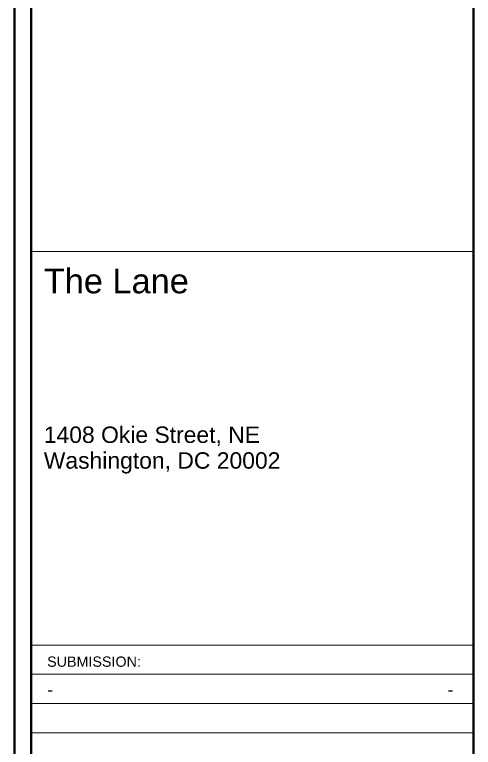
# Model space of a CAD drawing. Header units: inches. Extents: x 8.1 to 41.6, y 1.5 to 24.
# Drawn here: x 38.05 to 41.55, y 12.84 to 18.43 of the extents above; entities that cross this region are included whole.
import ezdxf

# ---------------------------------------------------------------- set-up
doc = ezdxf.new("R2010")
doc.units = ezdxf.units.IN
doc.header["$LTSCALE"] = 48
doc.header["$MEASUREMENT"] = 0
for name, color, linetype, lineweight in [('G-ANNO-TTLB', 6, 'Continuous', 9), ('G-ANNO-TTLB-MEDM', 33, 'Continuous', 20), ('G-ANNO-TTLB-WIDE', 214, 'Continuous', 50)]:
    doc.layers.add(name, color=color, linetype=linetype, lineweight=lineweight)
doc.styles.add('Arial_13', font='arial.ttf', dxfattribs={"height": 0.1875})
doc.styles.add('Arial_14', font='arial.ttf', dxfattribs={"height": 0.125})
doc.styles.add('Arial_5', font='arial.ttf', dxfattribs={"height": 0.078125})
doc.styles.add('Arial_6', font='arial.ttf', dxfattribs={"width": 1.05, "height": 0.09375})

msp = doc.modelspace()

# ---------------------------------------------------------------- linework, layer by layer
at = {"layer": 'G-ANNO-TTLB-MEDM'}
for p, q in [((38.1771, 16.6224), (41.5521, 16.6224)), ((38.1771, 13.6224), (41.5521, 13.6224)), ((38.1771, 13.3995), (41.5521, 13.3995)), ((38.1771, 13.1766), (41.5521, 13.1766)), ((38.1771, 12.9536), (41.5521, 12.9536))]:
    msp.add_line(p, q, dxfattribs=at)
at = {"layer": 'G-ANNO-TTLB-WIDE'}
for p, q in [((38.0521, 1.5135), (38.0521, 24.0135)), ((38.1771, 24.0135), (38.1771, 1.5135)), ((41.5521, 24.0135), (41.5521, 1.5135)), ((41.5521, 16.6224), (41.5521, 13.6224))]:
    msp.add_line(p, q, dxfattribs=at)

# ---------------------------------------------------------------- texts
at = {"layer": 'G-ANNO-TTLB', "attachment_point": 1, "line_spacing_factor": 0.941778, "bg_fill": 3, "box_fill_scale": 1.25, "bg_fill_color": 256, "bg_fill_true_color": 13158600, "bg_fill_transparency": 0}
for s, insert, char_height, width, style in [('The Lane', (38.2746, 16.4908), 0.1875, 1.983357, 'Arial_13'), ('1408 Okie Street, NE\\PWashington, DC 20002', (38.2746, 15.2879), 0.125, 2.223806, 'Arial_14')]:
    msp.add_mtext(s, dxfattribs=dict(at, insert=insert, char_height=char_height, width=width, style=style))
at = {"layer": 'G-ANNO-TTLB', "insert": (38.2999, 13.5347), "char_height": 0.078125, "width": 0.890062, "attachment_point": 1, "style": 'Arial_5'}
msp.add_mtext('SUBMISSION:', dxfattribs=at)
at = {"layer": 'G-ANNO-TTLB', "char_height": 0.0937, "line_spacing_factor": 0.941778, "style": 'Arial_6'}
for insert, width, attachment_point in [((38.2999, 13.3296), 1.950116, 1), ((41.4001, 13.3296), 1.384218, 3)]:
    msp.add_mtext('-', dxfattribs=dict(at, insert=insert, width=width, attachment_point=attachment_point))

# ---------------------------------------------------------------- next in the draw order: linework, layer by layer
at = {"layer": 'G-ANNO-TTLB-WIDE'}
msp.add_lwpolyline([(38.1771, 1.5135), (41.5521, 1.5135), (41.5521, 24.0135), (38.1771, 24.0135)], dxfattribs=at)

doc.saveas('drawing.dxf')
